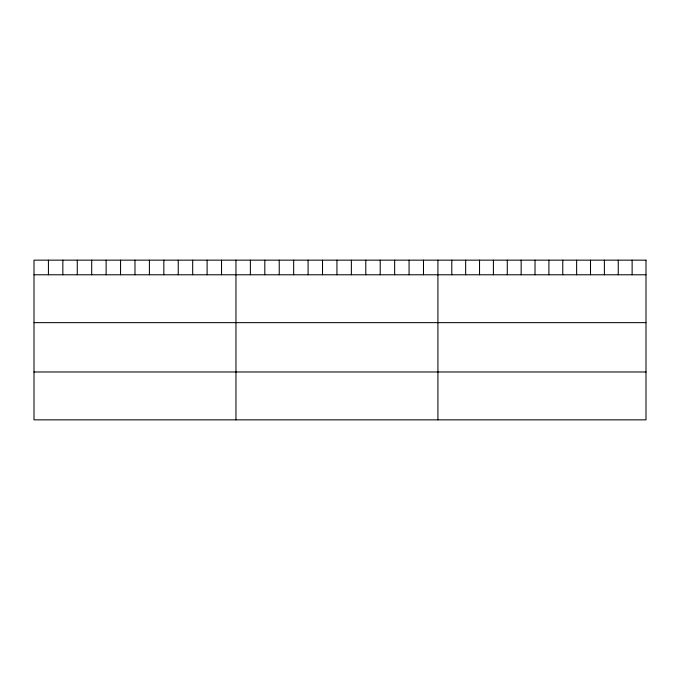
<?xml version="1.0" encoding="UTF-8"?>
<svg xmlns="http://www.w3.org/2000/svg" width="680" height="680" viewBox="0 0 680 680"><rect width="100%" height="100%" fill="white"/><g stroke="black" fill="none" stroke-linecap="round" stroke-linejoin="round"><path stroke-width="1.02" d="M34 274.779L646 274.779M34 322.651L646 322.651M34 371.977L646 371.977M632.128 260.151L632.128 274.779M618.256 260.151L618.256 274.779M604.384 260.151L604.384 274.779M590.512 260.151L590.512 274.779M576.64 260.151L576.64 274.779M562.768 260.151L562.768 274.779M548.896 260.151L548.896 274.779M535.024 260.151L535.024 274.779M521.152 260.151L521.152 274.779M507.28 260.151L507.28 274.779M493.408 260.151L493.408 274.779M479.536 260.151L479.536 274.779M465.664 260.151L465.664 274.779M451.792 260.151L451.792 274.779M437.92 260.151L437.92 419.849M423.495 260.151L423.495 274.779M409.071 260.151L409.071 274.779M394.647 260.151L394.647 274.779M380.214 260.151L380.214 274.779M365.789 260.151L365.789 274.779M351.365 260.151L351.365 274.779M336.94 260.151L336.94 274.779M322.515 260.151L322.515 274.779M308.091 260.151L308.091 274.779M293.666 260.151L293.666 274.779M279.233 260.151L279.233 274.779M264.809 260.151L264.809 274.779M250.384 260.151L250.384 274.779M235.96 260.151L235.96 419.849M221.535 260.151L221.535 274.779M207.111 260.151L207.111 274.779M192.686 260.151L192.686 274.779M178.254 260.151L178.254 274.779M163.829 260.151L163.829 274.779M149.405 260.151L149.405 274.779M134.98 260.151L134.98 274.779M120.556 260.151L120.556 274.779M106.131 260.151L106.131 274.779M91.706 260.151L91.706 274.779M77.273 260.151L77.273 274.779M62.849 260.151L62.849 274.779M48.424 260.151L48.424 274.779M646 260.151L34 260.151L34 419.849L646 419.849L646 260.151"/></g></svg>
